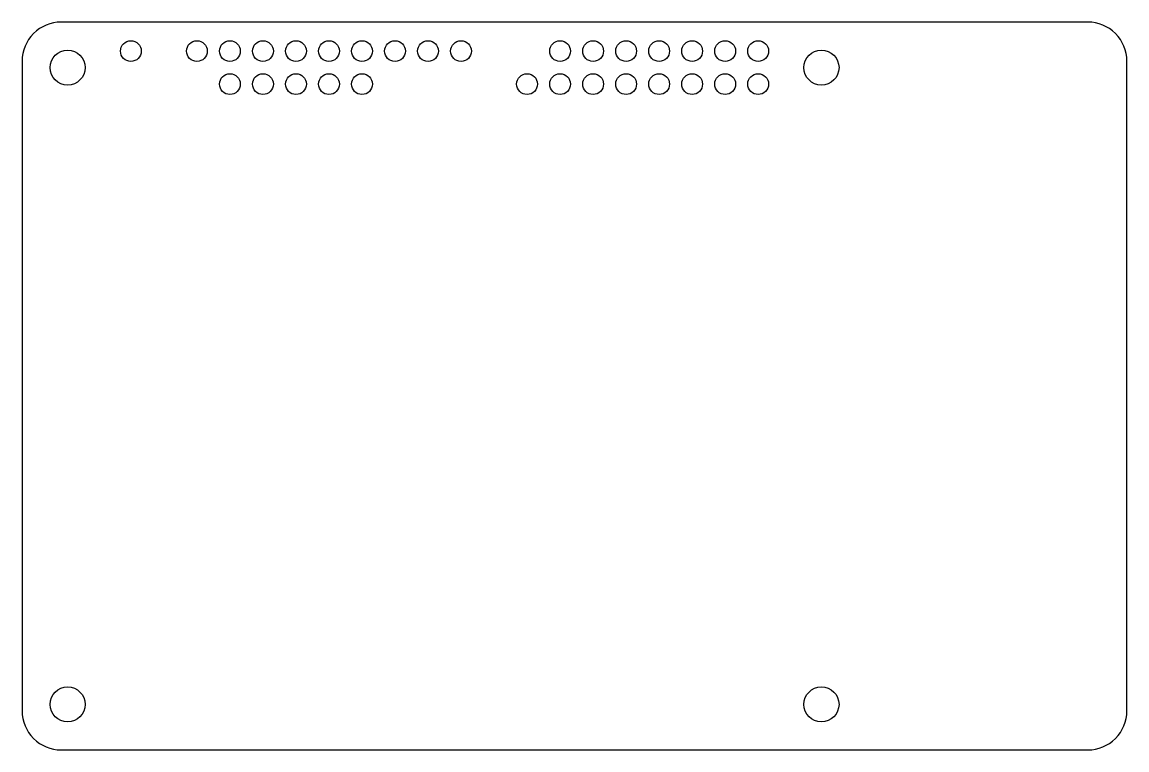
# Model space of a CAD drawing. Header units: millimetres. Extents: x 2917.9 to 3002.9, y 1459.3 to 1515.3.
import ezdxf

# ---------------------------------------------------------------- set-up
doc = ezdxf.new("R2010")
doc.units = ezdxf.units.MM
doc.layers.add('BOARD_OUTLINE', color=85, linetype='Continuous')
doc.layers.add('PINS_BOTTOM', color=5, linetype='Continuous')

msp = doc.modelspace()

# ---------------------------------------------------------------- linework, layer by layer
for centre in [(2921.376, 1511.834), (2979.376, 1511.834), (2921.376, 1462.834), (2979.376, 1462.834)]:
    msp.add_circle(centre, 1.35)
at = {"layer": 'BOARD_OUTLINE'}
msp.add_lwpolyline([(2920.876, 1459.334), (2999.876, 1459.334, 0.414214), (3002.876, 1462.334), (3002.876, 1512.334, 0.414214), (2999.876, 1515.334), (2920.876, 1515.334, 0.414214), (2917.876, 1512.334), (2917.876, 1462.334, 0.414214)], format="xyb", close=True, dxfattribs=at)
at = {"layer": 'PINS_BOTTOM'}
for centre in [(2926.246, 1513.104), (2931.326, 1513.104), (2933.866, 1513.104), (2936.406, 1513.104), (2938.946, 1513.104), (2941.486, 1513.104), (2944.026, 1513.104), (2946.566, 1513.104), (2949.106, 1513.104), (2951.646, 1513.104), (2959.266, 1513.104), (2961.806, 1513.104), (2964.346, 1513.104), (2966.886, 1513.104), (2969.426, 1513.104), (2971.966, 1513.104), (2974.506, 1513.104), (2933.866, 1510.564), (2936.406, 1510.564), (2938.946, 1510.564), (2941.486, 1510.564), (2944.026, 1510.564), (2956.726, 1510.564), (2959.266, 1510.564), (2961.806, 1510.564), (2964.346, 1510.564), (2966.886, 1510.564), (2969.426, 1510.564), (2971.966, 1510.564), (2974.506, 1510.564)]:
    msp.add_circle(centre, 0.8, dxfattribs=at)

doc.saveas('drawing.dxf')
